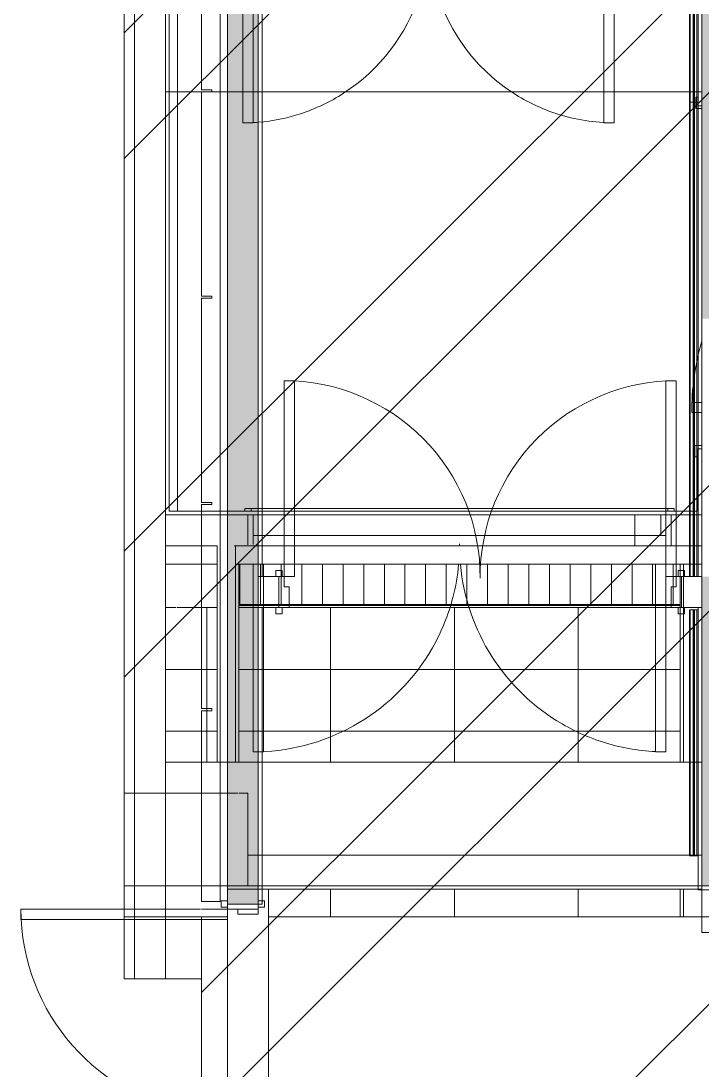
# Model space of a CAD drawing. Header units: millimetres. Extents: x -57519 to 497916, y -349472 to 446842.
# Drawn here: x 285403 to 288703, y 6965 to 12052 of the extents above; entities that cross this region are included whole.
import ezdxf

# ---------------------------------------------------------------- set-up
doc = ezdxf.new("R2010")
doc.units = ezdxf.units.MM
for name, color, linetype, lineweight in [('A-CLNG', 13, 'Continuous', 5), ('A-DETL-GENF', 92, 'Continuous', 5), ('A-DETL-THIN', 151, 'Continuous', 9), ('A-DETL-WIDE', 214, 'Continuous', 18), ('A-DOOR', 31, 'Continuous', 5), ('A-DOOR-FRAM', 31, 'Continuous', 5), ('A-FLOR', 192, 'Continuous', 5), ('A-FLOR-PATT', 8, 'Continuous', 5), ('A-GENM', 13, 'Continuous', 5), ('A-WALL', 113, 'Continuous', 20), ('A-WALL-PATT', 111, 'Continuous', 20), ('Q-CASE', 31, 'Continuous', 5), ('S-COLS', 52, 'Continuous', 20)]:
    doc.layers.add(name, color=color, linetype=linetype, lineweight=lineweight)
pattern_1 = [(270, (248763.44, 609.6), (100, 6e-15), [])]
pattern_2 = [(90, (288702.73, 45807.5), (-600, 4e-14), []), (180, (288702.73, 45807.5), (-4e-14, -300), [])]

# ---------------------------------------------------------------- blocks, each defined once
blk = doc.blocks.new('DLN-Double Door__X03_ - _M31_1800 x 2450 _WH_-16954920-SITE COVERAGE')
at = {"layer": 'A-DOOR'}
for p, q in [((-850, -75), (-900, -75)), ((-900, -93), (-900, -105)), ((-850, -105), (-850, -93)), ((850, -75), (900, -75)), ((850, -105), (850, -93)), ((900, -93), (900, -105)), ((-900, -105), (-900, -825)), ((-850, -825), (-850, -105)), ((850, -825), (850, -105)), ((900, -105), (900, -825)), ((-900, -825), (-900, -975)), ((-850, -975), (-850, -825)), ((850, -975), (850, -825)), ((900, -825), (900, -975)), ((-900, -975), (-850, -975)), ((900, -975), (850, -975))]:
    blk.add_line(p, q, dxfattribs=at)
for centre, start, end in [((-900, -75), 358.0529, 358.8287), ((900, -75), 179.5, 180.0077), ((-900, -75), 359.9923, 0.5), ((900, -75), 181.1713, 181.9471), ((-900, -75), 342.4, 358.0529), ((900, -75), 181.9471, 237.1254), ((-900, -75), 302.8746, 342.4), ((-900, -75), 288.1, 302.8746), ((900, -75), 237.1254, 251.9), ((-900, -75), 274.855, 288.1), ((900, -75), 251.9, 270), ((-900, -75), 270, 274.855)]:
    blk.add_arc(centre, 900, start, end, dxfattribs=at)
at = {"layer": 'A-DOOR-FRAM'}
for p, q in [((-925, 75), (-940, 75)), ((-825, 75), (-940, 75)), ((-910, 75), (-925, 75)), ((-925, -75), (-925, 75)), ((-875, 75), (-925, 75)), ((-925, 75), (-825, 75)), ((-925, -75), (-925, 75)), ((-910, 75), (-825, 75)), ((-825, 75), (-875, 75)), ((-875, -25), (-875, 75)), ((-875, 75), (-875, -25)), ((-825, 75), (910, 75)), ((940, 75), (-825, 75)), ((875, 75), (-825, 75)), ((-825, 75), (925, 75)), ((875, -25), (875, 75)), ((875, 75), (925, 75)), ((875, -25), (875, 75)), ((910, 75), (925, 75)), ((925, 75), (940, 75)), ((925, 75), (925, -75)), ((925, 75), (925, -75)), ((-825, -25), (-900, -25)), ((-900, -25), (-875, -25)), ((-900, -25), (-900, -75)), ((-900, -25), (-900, -75)), ((-875, -25), (-825, -25)), ((900, -25), (-825, -25)), ((-825, -25), (875, -25)), ((900, -25), (875, -25)), ((900, -75), (900, -25)), ((900, -75), (900, -25)), ((-940, -75), (-925, -75)), ((-940, -75), (-825, -75)), ((-940, -105), (-940, -93)), ((-940, -105), (-940, -93)), ((-925, -75), (-910, -75)), ((-825, -75), (-925, -75)), ((-925, -75), (-900, -75)), ((-825, -75), (-910, -75)), ((-910, -93), (-910, -105)), ((-910, -93), (-910, -105)), ((-900, -75), (-825, -75)), ((-825, -75), (940, -75)), ((910, -75), (-825, -75)), ((925, -75), (-825, -75)), ((-825, -75), (900, -75)), ((925, -75), (900, -75)), ((925, -75), (910, -75)), ((910, -93), (910, -105)), ((910, -105), (910, -93)), ((940, -75), (925, -75)), ((940, -93), (940, -105)), ((940, -93), (940, -105)), ((-910, -105), (-940, -105)), ((-825, -105), (-940, -105)), ((-910, -105), (-825, -105)), ((-825, -105), (910, -105)), ((940, -105), (-825, -105)), ((910, -105), (940, -105))]:
    blk.add_line(p, q, dxfattribs=at)
blk = doc.blocks.new('DLN-Double Door__X03_ - _M50_2000 x 2450 _WH_-16954915-SITE COVERAGE')
at = {"layer": 'A-DOOR'}
for p, q in [((-976, -75), (-1000, -75)), ((-950, -75), (-976, -75)), ((950, -75), (1000, -75)), ((-1000, -165), (-1000, -1075)), ((-950, -1075), (-950, -165)), ((950, -1075), (950, -165)), ((1000, -165), (1000, -1075)), ((-1000, -1075), (-975, -1075)), ((-975, -1075), (-950, -1075)), ((1000, -1075), (950, -1075))]:
    blk.add_line(p, q, dxfattribs=at)
for centre, start, end in [((1000, -75), 179.5, 180.0053), ((-1000, -75), 359.9947, 0.5), ((-1000, -75), 345.4167, 354.7839), ((1000, -75), 185.2161, 239.8333), ((-1000, -75), 330.3333, 345.4167), ((-1000, -75), 271.4491, 330.3333), ((1000, -75), 239.8333, 254.9167), ((1000, -75), 254.9167, 270), ((-1000, -75), 270, 271.4491)]:
    blk.add_arc(centre, 1000, start, end, dxfattribs=at)
at = {"layer": 'A-DOOR-FRAM'}
for p, q in [((-1040, 93), (-1040, 105)), ((-1040, 105), (-1010, 105)), ((-1040, 93), (-1040, 105)), ((-1040, 105), (-977.2, 105)), ((-1010, 105), (-1010, 93)), ((-1010, 105), (-1010, 93)), ((-977.2, 105), (-1010, 105)), ((-975, 105), (1040, 105)), ((1010, 105), (-975, 105)), ((1040, 105), (1010, 105)), ((1010, 93), (1010, 105)), ((1010, 93), (1010, 105)), ((1040, 105), (1040, 93)), ((1040, 105), (1040, 93)), ((-1025, 75), (-1040, 75)), ((-977, 75), (-1040, 75)), ((-1010, 75), (-1025, 75)), ((-1025, -71), (-1025, 75)), ((-977, 75), (-1025, 75)), ((-1025, 75), (-977, 75)), ((-1025, -71), (-1025, 75)), ((-1010, 75), (-977, 75)), ((-975, 75), (1010, 75)), ((1040, 75), (-975, 75)), ((975, 75), (-975, 75)), ((-975, -25), (-975, 75)), ((-975, 75), (-975, -25)), ((-975, 75), (1025, 75)), ((975, -25), (975, 75)), ((975, 75), (1025, 75)), ((975, -25), (975, 75)), ((1010, 75), (1025, 75)), ((1025, 75), (1040, 75)), ((1025, 75), (1025, -75)), ((1025, 75), (1025, -75)), ((-976.3, -25), (-1000, -25)), ((-1000, -25), (-976.3, -25)), ((-1000, -25), (-1000, -69.4)), ((-1000, -25), (-1000, -69.4)), ((1000, -25), (-975, -25)), ((-975, -25), (975, -25)), ((1000, -25), (975, -25)), ((1000, -75), (1000, -25)), ((1000, -75), (1000, -25)), ((-1040, -75), (-1025, -75)), ((-1040, -75), (-976, -75)), ((-1025, -75), (-1010, -75)), ((-976, -75), (-1025, -75)), ((-1025, -75), (-1000, -75)), ((-976, -75), (-1010, -75)), ((-1000, -75), (-976, -75)), ((-976, -75), (1040, -75)), ((1010, -75), (-976, -75)), ((1025, -75), (-976, -75)), ((-976, -75), (1000, -75)), ((1025, -75), (1000, -75)), ((1025, -75), (1010, -75)), ((1040, -75), (1025, -75))]:
    blk.add_line(p, q, dxfattribs=at)
blk = doc.blocks.new('DLN-Single Door__X01_ - _M10x_1250 x 2000 _WH_-16935541-SITE COVERAGE')
at = {"layer": 'A-DOOR'}
for p, q in [((-625, 1400), (-575, 1400)), ((-625, 1350), (-625, 1400)), ((-575, 1400), (-575, 1350)), ((-625, 180), (-625, 1050)), ((-575, 1050), (-575, 180)), ((-665, 168), (-665, 180)), ((-665, 180), (-635, 180)), ((-665, 168), (-665, 180)), ((-665, 180), (665, 180)), ((-635, 180), (-635, 168)), ((-635, 180), (-635, 168)), ((635, 180), (-635, 180)), ((-625, 168), (-625, 180)), ((-575, 180), (-575, 168)), ((635, 180), (635, 168)), ((665, 180), (635, 180)), ((635, 168), (635, 180)), ((665, 180), (665, 168)), ((665, 180), (665, 168)), ((-650, 150), (-665, 150)), ((665, 150), (-665, 150)), ((-635, 150), (-650, 150)), ((-635, 150), (635, 150)), ((-575, 150), (-625, 150)), ((635, 150), (650, 150)), ((650, 150), (665, 150))]:
    blk.add_line(p, q, dxfattribs=at)
for start, end in [(74.0879, 90), (14.5833, 46.2518), (1.3948, 14.5833), (0.839, 1.3948), (359.5, 0.0053)]:
    blk.add_arc((-625, 150), 1250, start, end, dxfattribs=at)
at = {"layer": 'A-DOOR-FRAM'}
for p, q in [((-650, 150), (650, 150)), ((-650, -15), (-650, 150)), ((-625, 150), (-650, 150)), ((-650, -15), (-650, 150)), ((-625, 150), (-625, 100)), ((-625, 150), (-625, 100)), ((625, 150), (-625, 150)), ((625, 100), (625, 150)), ((625, 150), (650, 150)), ((625, 100), (625, 150)), ((650, 150), (650, -15)), ((650, 150), (650, -15)), ((-625, 100), (625, 100)), ((-600, 100), (-625, 100)), ((-600, -15), (-600, 100)), ((-600, 100), (-600, -15)), ((600, 100), (-600, 100)), ((600, 100), (625, 100)), ((600, -15), (600, 100)), ((600, -15), (600, 100))]:
    blk.add_line(p, q, dxfattribs=at)
blk = doc.blocks.new('DLN-Surface Channel-S1 - 300x150 _WD_-9520381-SITE COVERAGE')
at = {"layer": 'Q-CASE'}
h = blk.add_hatch(dxfattribs=at)
h.set_pattern_fill('FP_5', color=256, style=0, pattern_type=2)
h.set_pattern_definition(pattern_1)
h.paths.add_polyline_path([(-1115, -135), (-1020, -135), (-1020.4, 60), (-1115, 60), (-1115, 0)], flags=0)
h = blk.add_hatch(dxfattribs=at)
h.set_pattern_fill('FP_5', color=256, style=0, pattern_type=2)
h.set_pattern_definition(pattern_1)
h.paths.add_polyline_path([(-1018.4, -135), (1025, -135), (1025, 60), (-1020, 60), (-1020, -135)], flags=0)
for p, q in [((-1120, 150), (-1130, 150)), ((-1115, 150), (-1085, 150)), ((-1085, 150), (-1070, 150)), ((-1070, 150), (-1021, 150)), ((-1021, 150), (980, 150)), ((980, 150), (995, 150)), ((995, 150), (1025, 150)), ((1025, 150), (1040, 150)), ((1040, 150), (1120, 150)), ((1130, 150), (1120, 150)), ((1130, 0), (1130, -150)), ((-1115, -135), (-1020, -135)), ((-1020, -140), (-1115, -140)), ((-1115, -150), (-1020, -150)), ((-1020, -135), (1025, -135)), ((1025, -140), (-1020, -140)), ((-1020, -150), (1025, -150))]:
    blk.add_line(p, q, dxfattribs=at)
blk = doc.blocks.new('Walls 13 - Walls 13-9359694-SITE COVERAGE')
at = {"layer": 'A-WALL', "lineweight": 5}
for p, q in [((39989.3, 7707.5), (39939.3, 7707.5)), ((39939.3, 7707.5), (39939.3, 7632.5)), ((39939.3, 7632.5), (39989.3, 7632.5))]:
    blk.add_line(p, q, dxfattribs=at)
blk = doc.blocks.new('DLN_Corner Protection - DLN_Corner Protection 1100MM-12816644-SITE COVERAGE')
at = {"layer": 'A-GENM'}
for p, q in [((18.8, 15), (-15, 15)), ((-15, 15), (-15, -40)), ((-15, -40), (0, -40))]:
    blk.add_line(p, q, dxfattribs=at)
blk = doc.blocks.new('DLN_Corner Protection - DLN_Corner Protection 1100MM-12817269-SITE COVERAGE')
at = {"layer": 'A-GENM'}
for p, q in [((-15, 40), (-15, 15)), ((-5.2, 40), (-15, 40)), ((-15, 15), (-15, -15)), ((-15, -15), (15, -15))]:
    blk.add_line(p, q, dxfattribs=at)
blk = doc.blocks.new('DLN-Double Door__X03_ - _M50_2000 x 2450 _WH_-16954902-SITE COVERAGE')
at = {"layer": 'A-DOOR'}
for p, q in [((-950, -75), (-1000, -75)), ((-1000, -75), (-1000, -200)), ((-950, -200), (-950, -75)), ((950, -75), (1000, -75)), ((950, -200), (950, -75)), ((1000, -75), (1000, -200)), ((950, -1075), (950, -200)), ((1000, -200), (1000, -1075)), ((-1000, -204.7), (-1000, -575)), ((-950, -575), (-950, -204)), ((-1000, -575), (-1000, -1075)), ((-950, -1075), (-950, -575)), ((-1000, -1075), (-950, -1075)), ((1000, -1075), (950, -1075))]:
    blk.add_line(p, q, dxfattribs=at)
for centre, start, end in [((-1000, -75), 352.7575, 0.5), ((1000, -75), 179.5, 187.2425), ((-1000, -75), 270, 352.7575), ((1000, -75), 187.2425, 270)]:
    blk.add_arc(centre, 1000, start, end, dxfattribs=at)
at = {"layer": 'A-DOOR-FRAM'}
for p, q in [((-1010, 105), (-1040, 105)), ((-1040, 105), (-1040, 75)), ((-1040, 93), (-1040, 105)), ((-1040, 105), (-1010, 105)), ((-1010, 75), (-1010, 105)), ((-1010, 105), (-1010, 75)), ((1019.5, 105), (1010, 105)), ((1010, 105), (1010, 75)), ((1019.5, 105), (1010, 105)), ((1010, 75), (1010, 105)), ((1040, 75), (1040, 105)), ((1040, 105), (1040, 75)), ((-1040, 75), (-1010, 75)), ((-1025, 75), (-1040, 75)), ((-1010, 75), (-1025, 75)), ((-975, 75), (-1025, 75)), ((-1025, 75), (-1025, -75)), ((-1025, -75), (-1025, 75)), ((-1010, 75), (-1025, 75)), ((-975, 75), (-1010, 75)), ((-975, -25), (-975, 75)), ((-975, 75), (-975, -25)), ((975, 75), (975, -25)), ((1025, 75), (975, 75)), ((975, -25), (975, 75)), ((975, 75), (1010, 75)), ((1010, 75), (1040, 75)), ((1010, 75), (1019.5, 75)), ((1010, 75), (1019.5, 75)), ((1025, 75), (1037.5, 75)), ((1025, -75), (1025, 75)), ((1025, 75), (1025, -75)), ((-1000, -75), (-1000, -25)), ((-1000, -25), (-975, -25)), ((-1000, -25), (-975, -25)), ((-1000, -25), (-1000, -75)), ((975, -25), (1000, -25)), ((1000, -25), (975, -25)), ((1000, -25), (1000, -75)), ((1000, -75), (1000, -25)), ((-1010, -75), (-1040, -75)), ((-1040, -75), (-1040, -105)), ((-1040, -105), (-1040, -75)), ((-1040, -75), (-1025, -75)), ((-1025, -75), (-1010, -75)), ((-1025, -75), (-1000, -75)), ((-1025, -75), (-1010, -75)), ((-1010, -105), (-1010, -75)), ((-1010, -75), (-1010, -105)), ((-1010, -75), (-1000, -75)), ((1000, -75), (1025, -75)), ((1010, -75), (1000, -75)), ((1040, -75), (1010, -75)), ((1010, -75), (1010, -105)), ((1025, -75), (1010, -75)), ((1010, -105), (1010, -75)), ((1025, -75), (1010, -75)), ((1040, -75), (1025, -75)), ((1040, -105), (1040, -75)), ((1040, -75), (1040, -105)), ((-1040, -105), (-1010, -105)), ((-1010, -105), (-1040, -105)), ((1010, -105), (1040, -105)), ((1010, -105), (1040, -105))]:
    blk.add_line(p, q, dxfattribs=at)
blk = doc.blocks.new('DLN_Wall _ Corner Protection - DLN_Wall _ Corner Protection-16958822-SITE COVERAGE')
at = {"layer": 'A-GENM'}
for p, q in [((-27, 0), (-27, -21019)), ((-25, -21019), (-25, 0)), ((-21.1, 0), (-21.1, -21019)), ((-10.4, 0), (-10.4, -21019)), ((-46, -12826.4), (-46, -21019)), ((-43, -21019), (-43, -12852.3)), ((-46, -21019), (-43, -21019)), ((-27, -21019), (-25, -21019))]:
    blk.add_line(p, q, dxfattribs=at)
blk = doc.blocks.new('DLN-Double Door__X03_ - _M19_1900 x 2450 _WH_-V574-SITE COVERAGE')
at = {"layer": 'A-DOOR'}
for p, q in [((-950, 1025), (-900, 1025)), ((-950, 75), (-950, 1025)), ((-900, 1025), (-900, 75)), ((900, 1025), (900, 75)), ((950, 1025), (900, 1025)), ((950, 75), (950, 1025)), ((-900, 75), (-950, 75)), ((900, 75), (950, 75))]:
    blk.add_line(p, q, dxfattribs=at)
for centre, start, end in [((-950, 75), 359.5, 90), ((950, 75), 90, 180.5)]:
    blk.add_arc(centre, 950, start, end, dxfattribs=at)
at = {"layer": 'A-DOOR-FRAM'}
for p, q in [((-990, 105), (-960, 105)), ((-990, 75), (-990, 105)), ((-990, 105), (-990, 75)), ((-960, 105), (-990, 105)), ((-960, 105), (-960, 75)), ((-960, 75), (-960, 105)), ((960, 75), (960, 105)), ((960, 105), (990, 105)), ((960, 105), (960, 75)), ((960, 105), (990, 105)), ((990, 105), (990, 75)), ((990, 75), (990, 105)), ((-960, 75), (-990, 75)), ((-975, 75), (-960, 75)), ((-975, 75), (-950, 75)), ((-975, -75), (-975, 75)), ((-975, 75), (-960, 75)), ((-960, 75), (-950, 75)), ((-950, 75), (-950, 25)), ((-950, 25), (-950, 75)), ((950, 75), (975, 75)), ((950, 25), (950, 75)), ((950, 75), (950, 25)), ((960, 75), (950, 75)), ((990, 75), (960, 75)), ((975, 75), (960, 75)), ((975, 75), (960, 75)), ((975, 75), (975, -75)), ((-950, 25), (-925, 25)), ((-950, 25), (-925, 25)), ((-925, 25), (-925, -75)), ((-925, -75), (-925, 25)), ((925, 25), (950, 25)), ((925, -75), (925, 25)), ((950, 25), (925, 25)), ((925, 25), (925, -75)), ((-990, -75), (-960, -75)), ((-990, -105), (-990, -75)), ((-990, -75), (-990, -105)), ((-960, -75), (-975, -75)), ((-925, -75), (-975, -75)), ((-960, -75), (-975, -75)), ((-960, -75), (-960, -105)), ((-960, -105), (-960, -75)), ((-925, -75), (-960, -75)), ((975, -75), (925, -75)), ((925, -75), (960, -75)), ((960, -105), (960, -75)), ((960, -75), (990, -75)), ((960, -75), (960, -103.1)), ((960, -75), (975, -75)), ((960, -75), (975, -75)), ((990, -75), (990, -105)), ((990, -105), (990, -75)), ((-960, -105), (-990, -105)), ((-990, -105), (-960, -105)), ((960, -103.1), (960, -105)), ((990, -105), (960, -105)), ((990, -105), (960, -105))]:
    blk.add_line(p, q, dxfattribs=at)
blk = doc.blocks.new('DLN_Wall _ Corner Protection - DLN_Wall _ Corner Protection-16959613-SITE COVERAGE')
at = {"layer": 'A-GENM'}
for p, q in [((-43, 0), (-46, 0)), ((-46, 0), (-46, -1192.5)), ((-43, -1192.5), (-43, 0)), ((-43, 0), (-36, 0)), ((-36, 0), (-27, 0)), ((-25, 0), (-27, 0)), ((-27, 0), (-27, -1192.5)), ((-25, -1192.5), (-25, 0)), ((-25, 0), (-21.1, 0)), ((-21.1, 0), (-21.1, -1192.5)), ((-21.1, 0), (-10.4, 0)), ((-10.4, 0), (-5.2, 0)), ((-10.4, 0), (-10.4, -1192.5)), ((-46, -1192.5), (-43, -1192.5)), ((-36, -1192.5), (-43, -1192.5)), ((-27, -1192.5), (-36, -1192.5)), ((-27, -1192.5), (-25, -1192.5)), ((-21.1, -1192.5), (-25, -1192.5)), ((-10.4, -1192.5), (-21.1, -1192.5)), ((-5.2, -1192.5), (-10.4, -1192.5))]:
    blk.add_line(p, q, dxfattribs=at)

msp = doc.modelspace()

# ---------------------------------------------------------------- hatches: boundary and pattern name
at = {"layer": 'A-DETL-GENF'}
h = msp.add_hatch(dxfattribs=at)
h.set_pattern_fill('FP_40', color=250, style=0, pattern_type=2)
h.set_pattern_definition([(45, (248763.4, 0), (-1257.236, 1257.236), []), (45, (248763.4, 1905), (-1257.236, 1257.236), [])])
h.paths.add_polyline_path([(325750.1, -8642.5), (328562.7, -8642.5), (328562.7, 4657.5), (341312.7, 4657.5), (341312.7, 30557.5), (342712.7, 30557.5), (342712.7, 48907.7), (339962.7, 48907.7), (339962.7, 52157.5), (338962.7, 52157.5), (338962.7, 53757.5), (297512.7, 53757.5), (297512.7, 52247.5), (286277.7, 52247.5), (286277.7, 34407.5), (285902.7, 34407.5), (285902.7, 7407.5), (286277.7, 7407.5), (286277.7, -2267.5), (315555.2, -2267.5), (315555.2, -8642.5), (321257.1, -8642.5)], flags=0)
at = {"layer": 'A-FLOR-PATT'}
h = msp.add_hatch(dxfattribs=at)
h.set_pattern_fill('FP_8', color=256, style=0, pattern_type=2)
h.set_pattern_definition(pattern_2)
h.paths.add_polyline_path([(288597.7, 7707.5), (288597.7, 7841.5), (286602.7, 7841.5), (286602.7, 7707.5), (288120.9, 7707.5)], flags=0)
h.paths.add_polyline_path([(286102.7, 8457.5), (286352.7, 8457.5), (286352.7, 9207.5), (286102.7, 9207.5), (286102.7, 8590.5)], flags=0)
h.paths.add_polyline_path([(288401.7, 8457.5), (288597.7, 8457.5), (288597.7, 9207.5), (286552.7, 9207.5), (286552.7, 8457.5), (288120.9, 8457.5)], flags=0)
h = msp.add_hatch(dxfattribs=at)
h.set_pattern_fill('FP_8', color=256, style=0, pattern_type=2)
h.set_pattern_definition(pattern_2)
h.paths.add_polyline_path([(286457.7, 8457.5), (286552.7, 8457.5), (286552.7, 9207.5), (286457.7, 9207.5), (286457.7, 8621.3)], flags=0)
at = {"layer": 'A-WALL-PATT', "lineweight": 5, "transparency": 33554560}
h = msp.add_hatch(color=253, dxfattribs=at)
h.paths.add_polyline_path([(286552.7, 3557.5), (286552.7, 5720), (286402.7, 5720), (286402.7, 3557.5)], flags=0)
h.paths.add_polyline_path([(286402.7, 7770), (286552.7, 7770), (286552.7, 31832.5), (286402.7, 31832.5), (286402.7, 7785)], flags=0)
msp.add_hatch(color=253, dxfattribs=at).paths.add_polyline_path([(288702.7, 10607.5), (289002.7, 10607.5), (289002.7, 14024.2), (288702.7, 14024.2), (288702.7, 10651.4)], flags=0)
at = {"layer": 'S-COLS', "transparency": 33554432}
msp.add_hatch(color=9, dxfattribs=at).paths.add_polyline_path([(288702.7, 7857.5), (290202.7, 7857.5), (290202.7, 9357.5), (288702.7, 9357.5), (288702.7, 8296.1)], flags=0)

# ---------------------------------------------------------------- linework, layer by layer
at = {"layer": 'A-CLNG'}
for p, q in [((286160.7, 12439.5), (286160.7, 9675.5)), ((288644.7, 11657.5), (288644.7, 12439.5)), ((288682.5, 11657.5), (288644.7, 11657.5)), ((286527.7, 9657.5), (286550.7, 9657.5)), ((286552.7, 9657.5), (288682.5, 9657.5)), ((288702.7, 9657.5), (288682.7, 9657.5)), ((288702.7, 9657.5), (288702.7, 9657.5))]:
    msp.add_line(p, q, dxfattribs=at)
at = {"layer": 'A-DETL-THIN', "color": 8, "lineweight": 5}
for p, q in [((285902.7, 34407.5), (285902.7, 7407.5)), ((285902.7, 7407.5), (286277.7, 7407.5))]:
    msp.add_line(p, q, dxfattribs=at)
at = {"layer": 'A-DETL-WIDE'}
msp.add_line((286277.7, 7407.5), (286277.7, -2267.5), dxfattribs=at)
at = {"layer": 'A-FLOR'}
for p, q in [((286402.7, 7745), (286402.7, 31847.5)), ((285902.7, 18212.5), (285902.7, 7707.5)), ((286102.7, 11707.5), (288702.7, 11707.5)), ((286102.7, 9657.5), (286155.2, 9657.5)), ((286160.7, 9657.5), (286527.7, 9657.5)), ((286502.7, 9511.5), (286502.7, 9657.5)), ((286527.7, 9657.5), (286527.7, 9513.1)), ((288377.7, 9507.5), (288377.7, 9657.5)), ((288702.7, 9507.5), (288401.7, 9507.5)), ((286552.7, 9357.5), (286552.7, 7745)), ((288702.7, 7858.5), (288702.7, 9357.5)), ((288702.7, 7857.5), (288702.7, 9357.5)), ((286155.2, 9207.5), (286102.7, 9207.5)), ((286352.7, 9207.5), (286159.5, 9207.5)), ((288597.7, 9207.5), (286457.7, 9207.5)), ((288702.7, 8457.5), (286102.7, 8457.5)), ((286102.7, 7707.5), (286102.7, 7857.5)), ((286602.7, -1907.5), (286602.7, 7841.5)), ((290652.7, 7857.5), (288702.7, 7857.5)), ((286552.7, 7745), (286402.7, 7745)), ((286402.7, 7745), (286402.7, 5745)), ((285905.5, 7707.5), (285950, 7707.5)), ((285952.7, 7707.5), (286273.6, 7707.5)), ((286102.7, 7707.5), (286273.6, 7707.5)), ((286277.7, 7707.5), (286277.7, -2267.5)), ((286602.7, 7707.5), (288597.7, 7707.5))]:
    msp.add_line(p, q, dxfattribs=at)
at = {"layer": 'A-WALL', "color": 254, "lineweight": 5}
for p, q in [((286102.7, 34407.5), (286102.7, 7857.5)), ((285952.7, 23602.5), (285952.7, 7407.5)), ((286102.7, 7857.5), (286402.7, 7857.5)), ((285902.7, 7407.5), (285902.7, 7707.5)), ((286102.7, 7707.5), (286102.7, 7407.5)), ((286273.6, 7707.5), (286273.6, 7707.5)), ((286402.7, 7707.5), (286277.7, 7707.5)), ((286102.7, 7407.5), (285902.7, 7407.5))]:
    msp.add_line(p, q, dxfattribs=at)
at = {"layer": 'A-WALL', "lineweight": 18}
for p, q in [((286367.7, 7782.5), (286367.7, 31822.5)), ((286277.7, 12707.5), (286277.7, 11717.5)), ((286277.7, 11717.5), (286327.7, 11717.5)), ((286327.7, 11707.5), (286277.7, 11707.5)), ((286277.7, 11707.5), (286277.7, 10717.5)), ((286327.7, 11717.5), (286327.7, 11707.5)), ((286277.7, 10717.5), (286327.7, 10717.5)), ((286327.7, 10707.5), (286277.7, 10707.5)), ((286277.7, 10707.5), (286277.7, 9717.5)), ((286327.7, 10717.5), (286327.7, 10707.5)), ((286277.7, 9717.5), (286327.7, 9717.5)), ((286327.7, 9717.5), (286327.7, 9707.5)), ((286327.7, 9707.5), (286277.7, 9707.5)), ((286277.7, 9707.5), (286277.7, 8717.5)), ((286652.7, 9357.5), (286570.7, 9357.5)), ((286652.7, 9207.5), (286652.7, 9357.5)), ((288682.5, 9357.5), (288602.7, 9357.5)), ((288602.7, 9357.5), (288602.7, 9207.5)), ((286570.7, 9207.5), (286652.7, 9207.5)), ((288602.7, 9207.5), (288682.5, 9207.5)), ((286277.7, 8717.5), (286327.7, 8717.5)), ((286327.7, 8707.5), (286277.7, 8707.5)), ((286277.7, 8707.5), (286277.7, 7782.5)), ((286327.7, 8717.5), (286327.7, 8707.5)), ((286277.7, 7782.5), (286367.7, 7782.5))]:
    msp.add_line(p, q, dxfattribs=at)
at = {"layer": 'A-WALL', "lineweight": 5}
for p, q in [((286402.7, 31832.5), (286402.7, 7770)), ((288702.7, 31607.5), (288702.7, 9357.5)), ((286552.7, 9357.5), (286552.7, 31457.5)), ((286570.7, 31439.5), (286570.7, 9357.5)), ((288684.7, 9357.5), (288684.7, 31439.5)), ((286120.7, 12439.5), (286120.7, 9675.5)), ((288684.7, 11639.5), (288684.7, 12439.5)), ((288702.7, 11639.5), (288684.7, 11639.5)), ((288682.7, 9675.5), (288682.7, 9977.5)), ((288682.7, 9977.5), (288702.7, 9977.5)), ((286120.7, 9675.5), (286550.6, 9675.5)), ((286552.7, 9675.5), (288679.9, 9675.5)), ((288682.5, 9675.5), (288682.7, 9675.5)), ((286155.2, 9657.5), (286160.7, 9657.5)), ((286502.7, 9511.5), (286502.7, 9657.5)), ((288552.7, 9657.5), (288552.7, 9507.5)), ((288682.5, 9657.5), (288682.7, 9657.5)), ((288682.7, 9657.5), (288702.7, 9657.5)), ((286352.7, 9507.5), (286102.7, 9507.5)), ((286352.7, 8457.5), (286352.7, 9507.5)), ((288702.7, 9507.5), (286436, 9507.5)), ((286442.7, 9507.5), (286442.7, 8457.5)), ((286352.7, 9417.5), (286102.7, 9417.5)), ((288702.7, 9417.5), (286442.7, 9417.5)), ((286457.7, 9417.5), (286457.7, 8457.5)), ((288597.7, 8457.5), (288597.7, 9417.5)), ((288612.7, 8457.5), (288612.7, 9417.5)), ((286570.7, 9357.5), (286552.7, 9357.5)), ((288684.7, 9357.5), (288702.7, 9357.5)), ((288702.7, 9357.5), (288702.7, 8457.5)), ((286570.7, 9207.5), (286552.7, 9207.5)), ((286570.7, 9207.5), (286570.7, 7770)), ((288684.7, 7839.5), (288684.7, 9207.5)), ((288702.7, 9207.5), (288684.7, 9207.5)), ((288702.7, 8296.1), (288702.7, 7858.5)), ((286502.7, 8007.5), (288702.7, 8007.5)), ((286502.7, 7857.5), (286502.7, 8007.5)), ((286402.7, 7858.5), (286411.1, 7858.5)), ((286402.7, 7841.5), (286402.7, 7857.5)), ((286409.5, 7841.5), (286402.7, 7841.5)), ((288702.7, 7841.5), (286410.2, 7841.5)), ((286412, 7858.5), (288702.7, 7858.5)), ((288702.7, 7857.5), (286502.7, 7857.5)), ((288597.7, 7707.5), (288597.7, 7841.5)), ((288612.7, 7707.5), (288612.7, 7841.5)), ((290634.7, 7839.5), (288684.7, 7839.5)), ((297865.2, 7857.5), (288702.7, 7857.5)), ((288702.7, 7707.5), (288702.7, 7857.5)), ((288702.7, 7857.5), (288702.7, 7707.5)), ((288702.7, 7841.5), (288702.7, 7857.5)), ((288702.7, 7857.5), (290652.7, 7857.5)), ((286402.7, 7770), (286570.7, 7770)), ((288612.7, 7707.5), (288597.7, 7707.5)), ((288702.7, 7707.5), (288612.7, 7707.5)), ((312603.6, 7707.5), (288702.7, 7707.5))]:
    msp.add_line(p, q, dxfattribs=at)
at = {"layer": 'A-WALL', "color": 9, "lineweight": 5}
for p, q in [((286402.7, 7707.5), (286402.7, 7857.5)), ((286402.7, 7841.5), (286402.7, 7707.5))]:
    msp.add_line(p, q, dxfattribs=at)
at = {"layer": 'S-COLS', "color": 53}
msp.add_line((288702.7, 9357.5), (288702.7, 9207.5), dxfattribs=at)
at = {"layer": 'S-COLS', "color": 254, "lineweight": 5}
for p, q in [((286402.7, 8307.5), (285902.7, 8307.5)), ((285902.7, 8307.5), (285902.7, 7857.5)), ((285902.7, 7857.5), (286402.7, 7857.5))]:
    msp.add_line(p, q, dxfattribs=at)
at = {"layer": 'S-COLS', "color": 9, "lineweight": 5}
for p, q in [((286453.5, 8307.5), (286402.7, 8307.5)), ((286502.7, 8307.5), (286458.8, 8307.5)), ((286502.7, 7857.5), (286502.7, 8307.5)), ((286402.7, 7857.5), (286411, 7857.5)), ((286411.9, 7857.5), (286502.7, 7857.5))]:
    msp.add_line(p, q, dxfattribs=at)

# ---------------------------------------------------------------- block references
at = {"layer": 'A-DOOR'}
for name, p in [('DLN-Double Door__X03_ - _M31_1800 x 2450 _WH_-16954920-SITE COVERAGE', (287377.7, 12532.5)), ('DLN-Double Door__X03_ - _M19_1900 x 2450 _WH_-V574-SITE COVERAGE', (287627.7, 9282.5)), ('DLN-Double Door__X03_ - _M50_2000 x 2450 _WH_-16954915-SITE COVERAGE', (287527.7, 9582.5))]:
    msp.add_blockref(name, p, dxfattribs=at)
for name, p, rotation in [('DLN-Single Door__X01_ - _M10x_1250 x 2000 _WH_-16935541-SITE COVERAGE', (290052.7, 10777.5), 90.00000000000001), ('DLN-Double Door__X03_ - _M50_2000 x 2450 _WH_-16954902-SITE COVERAGE', (286477.7, 6745), 270.0000000000002)]:
    msp.add_blockref(name, p, dxfattribs=dict(at, rotation=rotation))
at = {"layer": 'A-GENM'}
for name, p in [('DLN_Wall _ Corner Protection - DLN_Wall _ Corner Protection-16958822-SITE COVERAGE', (288687.7, 30376.5)), ('DLN_Corner Protection - DLN_Corner Protection 1100MM-12817269-SITE COVERAGE', (288687.7, 11642.5)), ('DLN_Corner Protection - DLN_Corner Protection 1100MM-12816644-SITE COVERAGE', (288682.7, 9977.5)), ('DLN_Wall _ Corner Protection - DLN_Wall _ Corner Protection-16959613-SITE COVERAGE', (288687.7, 9196.5))]:
    msp.add_blockref(name, p, dxfattribs=at)
at = {"layer": 'A-WALL', "lineweight": 5}
msp.add_blockref('Walls 13 - Walls 13-9359694-SITE COVERAGE', (248763.4, 0), dxfattribs=at)
at = {"layer": 'Q-CASE'}
msp.add_blockref('DLN-Surface Channel-S1 - 300x150 _WD_-9520381-SITE COVERAGE', (287572.7, 9357.5), dxfattribs=at)

doc.saveas('drawing.dxf')
